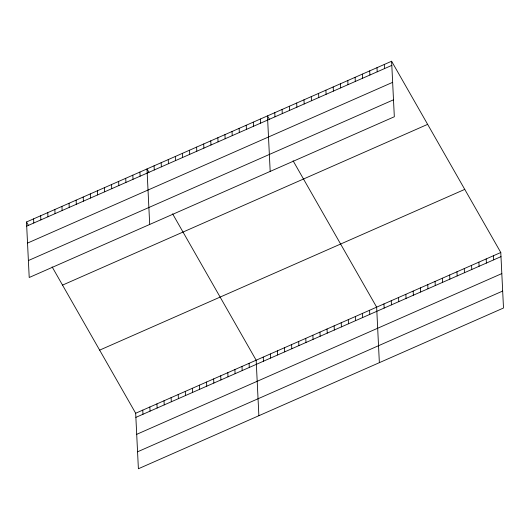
<?xml version="1.0" encoding="UTF-8"?>
<svg xmlns="http://www.w3.org/2000/svg" width="530" height="530" viewBox="0 0 530 530"><rect width="100%" height="100%" fill="white"/><g stroke="black" fill="none" stroke-linecap="round" stroke-linejoin="round"><path stroke-width="0.79" d="M391.61 61.241L394.327 116.752L29.216 277.501L26.5 221.99L391.61 61.241L500.784 252.499L503.5 308.01L138.39 468.758L135.673 413.248L52.119 266.875M26.705 226.131L391.816 65.382M27.534 243.084L392.644 82.335M28.388 260.548L393.499 99.806M62.527 285.107L427.637 124.358M99.647 350.131L464.757 189.382M135.673 413.248L500.784 252.499M135.879 417.382L500.989 256.639M136.707 434.335L501.817 273.593M137.561 451.805L502.672 291.056M269.472 119.402L267.471 115.898L270.187 171.409M293.09 160.782L376.644 307.148L379.361 362.659M148.99 172.449L146.989 168.944L149.698 224.455M172.608 213.828L256.162 360.201L258.878 415.705M26.5 221.99L28.501 225.495M493.483 255.712L493.688 259.852M486.182 258.925L486.381 263.065M478.882 262.145L479.08 266.285M471.574 265.358L471.779 269.498M464.273 268.571L464.479 272.712M456.973 271.784L457.171 275.925M449.672 275.004L449.871 279.144M442.365 278.217L442.57 282.357M435.064 281.43L435.269 285.571M427.763 284.65L427.968 288.784M420.462 287.863L420.661 292.003M413.161 291.076L413.36 295.217M405.854 294.289L406.059 298.43M398.553 297.509L398.759 301.649M384.31 64.461L384.508 68.602M391.253 300.722L391.451 304.863M377.009 67.674L377.208 71.815M383.952 303.935L384.151 308.076M369.701 70.888L369.907 75.028M362.401 74.107L362.606 78.241M369.562 310.269L369.761 314.409M355.1 77.32L355.299 81.461M362.474 313.389L362.672 317.53M347.799 80.534L347.998 84.674M355.385 316.509L355.59 320.65M340.492 83.747L340.697 87.887M348.296 319.63L348.501 323.77M333.191 86.966L333.397 91.107M341.207 322.75L341.413 326.891M325.89 90.18L326.096 94.32M334.125 325.87L334.324 330.011M318.59 93.393L318.788 97.533M327.036 328.998L327.235 333.131M311.289 96.612L311.488 100.746M319.948 332.118L320.153 336.252M303.981 99.826L304.187 103.966M312.859 335.238L313.064 339.372M296.681 103.039L296.886 107.179M305.77 338.359L305.976 342.493M289.38 106.252L289.579 110.392M298.688 341.479L298.887 345.613M282.079 109.472L282.278 113.605M291.599 344.599L291.798 348.733M274.772 112.685L274.977 116.825M284.511 347.72L284.716 351.854M277.422 350.84L277.627 354.974M260.382 119.018L260.588 123.159M270.333 353.96L270.538 358.094M253.3 122.139L253.499 126.279M263.251 357.081L263.45 361.215M246.211 125.259L246.41 129.399M239.123 128.379L239.328 132.52M249.073 363.322L249.279 367.456M232.034 131.5L232.239 135.64M241.985 366.442L242.19 370.576M224.945 134.62L225.151 138.761M234.896 369.562L235.101 373.696M217.863 137.74L218.062 141.881M227.814 372.683L228.013 376.817M210.774 140.861L210.973 145.001M220.725 375.803L220.924 379.937M203.686 143.981L203.891 148.122M213.636 378.923L213.842 383.058M196.597 147.101L196.802 151.242M206.548 382.044L206.753 386.178M189.508 150.222L189.714 154.362M199.459 385.164L199.664 389.298M182.426 153.342L182.625 157.483M192.377 388.285L192.576 392.419M175.337 156.463L175.536 160.603M185.288 391.405L185.487 395.539M168.249 159.583L168.454 163.724M178.199 394.525L178.405 398.659M161.16 162.703L161.365 166.844M171.11 397.646L171.316 401.78M154.071 165.824L154.276 169.964M164.022 400.766L164.227 404.9M156.94 403.886L157.138 408.02M139.9 172.065L140.099 176.205M149.851 407.007L150.05 411.141M132.811 175.185L133.017 179.326M142.762 410.127L142.968 414.261M125.723 178.305L125.928 182.446M118.634 181.426L118.839 185.566M111.552 184.546L111.751 188.687M104.463 187.666L104.662 191.807M97.374 190.787L97.58 194.927M90.285 193.907L90.491 198.048M83.197 197.027L83.402 201.168M76.115 200.148L76.313 204.288M69.026 203.268L69.225 207.409M61.937 206.389L62.142 210.529M54.848 209.509L55.054 213.65M47.76 212.629L47.965 216.77M40.677 215.75L40.876 219.89M33.589 218.87L33.788 223.011"/></g></svg>
